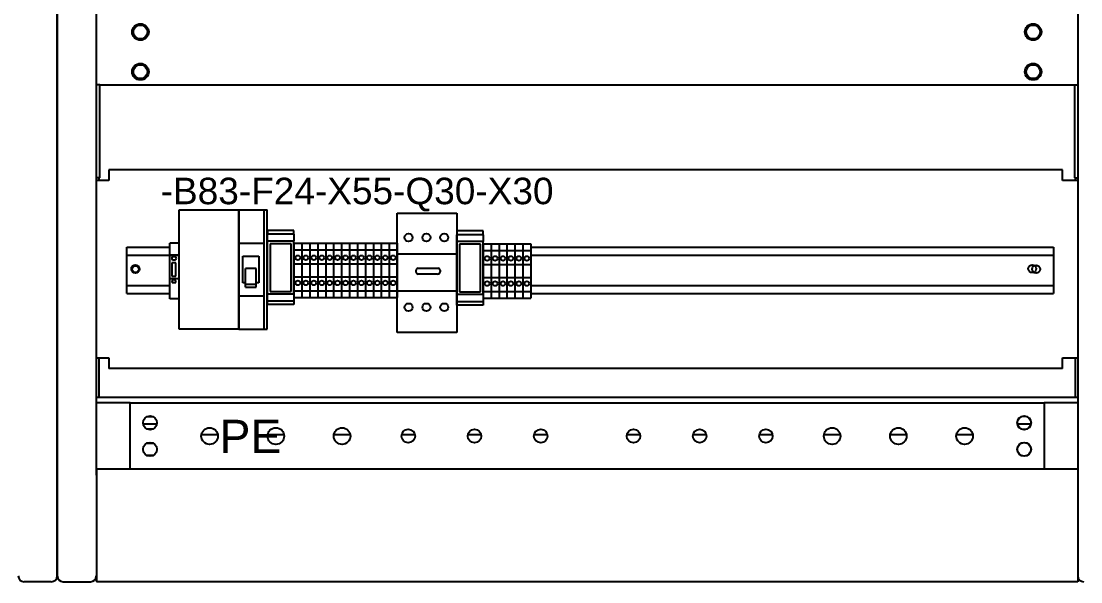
# Model space of a CAD drawing. Header units: inches. Extents: x 0 to 420, y 0 to 297.
# Drawn here: x 265 to 329, y 63.1 to 97 of the extents above; entities that cross this region are included whole.
import ezdxf
from ezdxf.enums import TextEntityAlignment as Align

# ---------------------------------------------------------------- set-up
doc = ezdxf.new("R2010")
doc.units = ezdxf.units.IN
doc.layers.add('Default', color=7, linetype='Continuous')
doc.layers.add('DV1_Default', color=7, linetype='Continuous')
doc.styles.add('SEACAD_arial_ttf', font='arial.ttf', dxfattribs={"height": 0.2})

# ---------------------------------------------------------------- blocks, each defined once
blk = doc.blocks.new('815909')
at = {"layer": 'Default', "color": 7, "linetype": 'Continuous', "ltscale": 25.4}
for p, q in [((273.951, 82.859), (273.951, 83.579)), ((274.511, 83.579), (273.951, 83.579)), ((274.511, 82.859), (274.511, 83.579)), ((273.951, 81.419), (273.951, 82.859)), ((274.511, 82.859), (273.951, 82.859)), ((274.511, 81.419), (274.511, 82.859)), ((274.311, 82.395), (274.071, 82.395)), ((274.071, 82.395), (274.071, 81.595)), ((274.311, 81.595), (274.311, 82.395)), ((273.951, 80.219), (273.951, 81.419)), ((274.511, 81.419), (273.951, 81.419)), ((274.071, 81.595), (274.311, 81.595)), ((274.511, 80.219), (274.511, 81.419)), ((274.084, 81.201), (274.301, 81.201)), ((274.511, 80.219), (273.951, 80.219))]:
    blk.add_line(p, q, dxfattribs=at)
blk.add_circle((274.196, 82.663), 0.12, dxfattribs=at)
blk.add_arc((274.192, 81.252), 0.12, 334.75991, 205.24009, dxfattribs=at)
blk = doc.blocks.new('813967')
at = {"layer": 'Default', "color": 7, "linetype": 'Continuous', "ltscale": 25.4}
for p, q in [((283.357, 83.581), (283.357, 83.181)), ((283.357, 83.581), (283.837, 83.581)), ((283.837, 83.581), (283.837, 83.181)), ((283.357, 83.181), (283.357, 82.341)), ((283.357, 83.181), (283.837, 83.181)), ((283.837, 83.181), (283.837, 82.341)), ((283.357, 82.341), (283.357, 81.541)), ((283.357, 82.341), (283.837, 82.341)), ((283.837, 82.341), (283.837, 81.541)), ((283.357, 81.541), (283.837, 81.541)), ((283.357, 81.541), (283.357, 80.701)), ((283.837, 81.541), (283.837, 80.701)), ((283.357, 80.701), (283.837, 80.701)), ((283.357, 80.701), (283.357, 80.301)), ((283.837, 80.701), (283.837, 80.301)), ((283.357, 80.301), (283.837, 80.301))]:
    blk.add_line(p, q, dxfattribs=at)
for centre in [(283.597, 82.701), (283.597, 81.181)]:
    blk.add_circle(centre, 0.14, dxfattribs=at)
blk = doc.blocks.new('813004')
at = {"layer": 'Default', "color": 7, "linetype": 'Continuous', "ltscale": 25.4}
for p, q in [((282.877, 83.581), (282.877, 83.181)), ((282.877, 83.581), (283.357, 83.581)), ((283.357, 83.581), (283.357, 83.181)), ((282.877, 83.181), (282.877, 82.341)), ((282.877, 83.181), (283.357, 83.181)), ((283.357, 83.181), (283.357, 82.341)), ((282.877, 82.341), (282.877, 81.541)), ((282.877, 82.341), (283.357, 82.341)), ((283.357, 82.341), (283.357, 81.541)), ((282.877, 81.541), (283.357, 81.541)), ((282.877, 81.541), (282.877, 80.701)), ((283.357, 81.541), (283.357, 80.701)), ((282.877, 80.701), (283.357, 80.701)), ((282.877, 80.701), (282.877, 80.301)), ((283.357, 80.701), (283.357, 80.301)), ((282.877, 80.301), (283.357, 80.301))]:
    blk.add_line(p, q, dxfattribs=at)
for centre in [(283.117, 82.701), (283.117, 81.181)]:
    blk.add_circle(centre, 0.14, dxfattribs=at)
blk = doc.blocks.new('803395')
at = {"layer": 'Default', "color": 7, "linetype": 'Continuous', "ltscale": 25.4}
for p, q in [((282.397, 83.581), (282.397, 83.181)), ((282.397, 83.581), (282.877, 83.581)), ((282.877, 83.581), (282.877, 83.181)), ((282.397, 83.181), (282.397, 82.341)), ((282.397, 83.181), (282.877, 83.181)), ((282.877, 83.181), (282.877, 82.341)), ((282.397, 82.341), (282.397, 81.541)), ((282.397, 82.341), (282.877, 82.341)), ((282.877, 82.341), (282.877, 81.541)), ((282.397, 81.541), (282.877, 81.541)), ((282.397, 81.541), (282.397, 80.701)), ((282.877, 81.541), (282.877, 80.701)), ((282.397, 80.701), (282.877, 80.701)), ((282.397, 80.701), (282.397, 80.301)), ((282.877, 80.701), (282.877, 80.301)), ((282.397, 80.301), (282.877, 80.301))]:
    blk.add_line(p, q, dxfattribs=at)
for centre in [(282.637, 82.701), (282.637, 81.181)]:
    blk.add_circle(centre, 0.14, dxfattribs=at)
blk = doc.blocks.new('812071')
at = {"layer": 'Default', "color": 7, "linetype": 'Continuous', "ltscale": 25.4}
for p, q in [((292.874, 84.315), (291.274, 84.315)), ((291.274, 84.315), (291.274, 84.084)), ((291.274, 83.684), (291.274, 84.084)), ((292.874, 84.084), (291.274, 84.084)), ((292.874, 84.084), (292.874, 84.315)), ((292.874, 84.084), (292.874, 83.684)), ((291.274, 83.675), (291.274, 83.684)), ((291.274, 80.475), (291.274, 83.675)), ((292.874, 83.675), (291.274, 83.675)), ((291.434, 83.515), (291.434, 80.635)), ((292.714, 83.515), (291.434, 83.515)), ((292.714, 80.635), (292.714, 83.515)), ((292.874, 83.675), (292.874, 83.684)), ((292.874, 80.475), (292.874, 83.675)), ((291.274, 80.467), (291.274, 80.475)), ((292.874, 80.475), (291.274, 80.475)), ((291.274, 80.067), (291.274, 80.467)), ((291.274, 79.835), (291.274, 80.067)), ((291.274, 80.067), (292.874, 80.067)), ((291.434, 80.635), (292.714, 80.635)), ((292.874, 80.467), (292.874, 80.475)), ((292.874, 80.467), (292.874, 80.067)), ((292.874, 80.067), (292.874, 79.835)), ((292.874, 79.835), (291.274, 79.835))]:
    blk.add_line(p, q, dxfattribs=at)
blk = doc.blocks.new('813010')
at = {"layer": 'Default', "color": 7, "linetype": 'Continuous', "ltscale": 25.4}
for p, q in [((281.917, 83.581), (281.917, 83.181)), ((281.917, 83.581), (282.397, 83.581)), ((282.397, 83.581), (282.397, 83.181)), ((281.917, 83.181), (281.917, 82.341)), ((281.917, 83.181), (282.397, 83.181)), ((282.397, 83.181), (282.397, 82.341)), ((281.917, 82.341), (281.917, 81.541)), ((281.917, 82.341), (282.397, 82.341)), ((282.397, 82.341), (282.397, 81.541)), ((281.917, 81.541), (282.397, 81.541)), ((281.917, 81.541), (281.917, 80.701)), ((282.397, 81.541), (282.397, 80.701)), ((281.917, 80.701), (282.397, 80.701)), ((281.917, 80.701), (281.917, 80.301)), ((282.397, 80.701), (282.397, 80.301)), ((281.917, 80.301), (282.397, 80.301))]:
    blk.add_line(p, q, dxfattribs=at)
for centre in [(282.157, 82.701), (282.157, 81.181)]:
    blk.add_circle(centre, 0.14, dxfattribs=at)
blk = doc.blocks.new('815908')
at = {"layer": 'Default', "color": 7, "linetype": 'Continuous', "ltscale": 25.4}
for p, q in [((281.437, 83.581), (281.437, 83.181)), ((281.437, 83.581), (281.917, 83.581)), ((281.917, 83.581), (281.917, 83.181)), ((281.437, 83.181), (281.437, 82.341)), ((281.437, 83.181), (281.917, 83.181)), ((281.917, 83.181), (281.917, 82.341)), ((281.437, 82.341), (281.437, 81.541)), ((281.437, 82.341), (281.917, 82.341)), ((281.917, 82.341), (281.917, 81.541)), ((281.437, 81.541), (281.917, 81.541)), ((281.437, 81.541), (281.437, 80.701)), ((281.917, 81.541), (281.917, 80.701)), ((281.437, 80.701), (281.917, 80.701)), ((281.437, 80.701), (281.437, 80.301)), ((281.917, 80.701), (281.917, 80.301)), ((281.437, 80.301), (281.917, 80.301))]:
    blk.add_line(p, q, dxfattribs=at)
for centre in [(281.677, 82.701), (281.677, 81.181)]:
    blk.add_circle(centre, 0.14, dxfattribs=at)
blk = doc.blocks.new('803394')
at = {"layer": 'Default', "color": 7, "linetype": 'Continuous', "ltscale": 25.4}
for p, q in [((293.347, 83.538), (293.347, 83.138)), ((293.347, 83.538), (293.827, 83.538)), ((293.827, 83.538), (293.827, 83.138)), ((293.347, 83.138), (293.347, 82.298)), ((293.347, 83.138), (293.827, 83.138)), ((293.827, 83.138), (293.827, 82.298)), ((293.347, 82.298), (293.347, 81.498)), ((293.347, 82.298), (293.827, 82.298)), ((293.827, 82.298), (293.827, 81.498)), ((293.347, 81.498), (293.827, 81.498)), ((293.347, 81.498), (293.347, 80.658)), ((293.827, 81.498), (293.827, 80.658)), ((293.347, 80.658), (293.827, 80.658)), ((293.347, 80.658), (293.347, 80.258)), ((293.827, 80.658), (293.827, 80.258)), ((293.347, 80.258), (293.827, 80.258))]:
    blk.add_line(p, q, dxfattribs=at)
for centre in [(293.587, 82.658), (293.587, 81.138)]:
    blk.add_circle(centre, 0.14, dxfattribs=at)
blk = doc.blocks.new('810129')
at = {"layer": 'Default', "color": 7, "linetype": 'Continuous', "ltscale": 25.4}
for p, q in [((292.867, 83.538), (292.867, 83.138)), ((292.867, 83.538), (293.347, 83.538)), ((293.347, 83.538), (293.347, 83.138)), ((292.867, 83.138), (292.867, 82.298)), ((292.867, 83.138), (293.347, 83.138)), ((293.347, 83.138), (293.347, 82.298)), ((292.867, 82.298), (292.867, 81.498)), ((292.867, 82.298), (293.347, 82.298)), ((293.347, 82.298), (293.347, 81.498)), ((292.867, 81.498), (293.347, 81.498)), ((292.867, 81.498), (292.867, 80.658)), ((293.347, 81.498), (293.347, 80.658)), ((292.867, 80.658), (293.347, 80.658)), ((292.867, 80.658), (292.867, 80.258)), ((293.347, 80.658), (293.347, 80.258)), ((292.867, 80.258), (293.347, 80.258))]:
    blk.add_line(p, q, dxfattribs=at)
for centre in [(293.107, 82.658), (293.107, 81.138)]:
    blk.add_circle(centre, 0.14, dxfattribs=at)
blk = doc.blocks.new('807227')
at = {"layer": 'Default', "color": 7, "linetype": 'Continuous', "ltscale": 25.4}
for p, q in [((281.44, 84.349), (279.84, 84.349)), ((279.84, 84.349), (279.84, 84.118)), ((279.84, 83.718), (279.84, 84.118)), ((281.44, 84.118), (279.84, 84.118)), ((281.44, 84.118), (281.44, 84.349)), ((281.44, 84.118), (281.44, 83.718)), ((279.84, 83.709), (279.84, 83.718)), ((279.84, 80.509), (279.84, 83.709)), ((281.44, 83.709), (279.84, 83.709)), ((280, 83.549), (280, 80.669)), ((281.28, 83.549), (280, 83.549)), ((281.28, 80.669), (281.28, 83.549)), ((281.44, 83.709), (281.44, 83.718)), ((281.44, 80.509), (281.44, 83.709)), ((280, 80.669), (281.28, 80.669)), ((279.84, 80.501), (279.84, 80.509)), ((281.44, 80.509), (279.84, 80.509)), ((279.84, 80.101), (279.84, 80.501)), ((279.84, 79.869), (279.84, 80.101)), ((279.84, 80.101), (281.44, 80.101)), ((281.44, 80.501), (281.44, 80.509)), ((281.44, 80.501), (281.44, 80.101)), ((281.44, 80.101), (281.44, 79.869)), ((281.44, 79.869), (279.84, 79.869))]:
    blk.add_line(p, q, dxfattribs=at)
blk = doc.blocks.new('816869')
at = {"layer": 'Default', "color": 7, "linetype": 'Continuous', "ltscale": 25.4}
for p, q in [((285.277, 83.581), (285.277, 83.181)), ((285.277, 83.581), (285.757, 83.581)), ((285.757, 83.581), (285.757, 83.181)), ((285.277, 83.181), (285.277, 82.341)), ((285.277, 83.181), (285.757, 83.181)), ((285.757, 83.181), (285.757, 82.341)), ((285.277, 82.341), (285.277, 81.541)), ((285.277, 82.341), (285.757, 82.341)), ((285.757, 82.341), (285.757, 81.541)), ((285.277, 81.541), (285.757, 81.541)), ((285.277, 81.541), (285.277, 80.701)), ((285.757, 81.541), (285.757, 80.701)), ((285.277, 80.701), (285.757, 80.701)), ((285.277, 80.701), (285.277, 80.301)), ((285.757, 80.701), (285.757, 80.301)), ((285.277, 80.301), (285.757, 80.301))]:
    blk.add_line(p, q, dxfattribs=at)
for centre in [(285.517, 82.701), (285.517, 81.181)]:
    blk.add_circle(centre, 0.14, dxfattribs=at)
blk = doc.blocks.new('813966')
at = {"layer": 'Default', "color": 7, "linetype": 'Continuous', "ltscale": 25.4}
for p, q in [((284.797, 83.581), (284.797, 83.181)), ((284.797, 83.581), (285.277, 83.581)), ((285.277, 83.581), (285.277, 83.181)), ((284.797, 83.181), (284.797, 82.341)), ((284.797, 83.181), (285.277, 83.181)), ((285.277, 83.181), (285.277, 82.341)), ((284.797, 82.341), (284.797, 81.541)), ((284.797, 82.341), (285.277, 82.341)), ((285.277, 82.341), (285.277, 81.541)), ((284.797, 81.541), (285.277, 81.541)), ((284.797, 81.541), (284.797, 80.701)), ((285.277, 81.541), (285.277, 80.701)), ((284.797, 80.701), (285.277, 80.701)), ((284.797, 80.701), (284.797, 80.301)), ((285.277, 80.701), (285.277, 80.301)), ((284.797, 80.301), (285.277, 80.301))]:
    blk.add_line(p, q, dxfattribs=at)
for centre in [(285.037, 82.701), (285.037, 81.181)]:
    blk.add_circle(centre, 0.14, dxfattribs=at)
blk = doc.blocks.new('816873')
at = {"layer": 'Default', "color": 7, "linetype": 'Continuous', "ltscale": 25.4}
for p, q in [((284.317, 83.581), (284.317, 83.181)), ((284.317, 83.581), (284.797, 83.581)), ((284.797, 83.581), (284.797, 83.181)), ((284.317, 83.181), (284.317, 82.341)), ((284.317, 83.181), (284.797, 83.181)), ((284.797, 83.181), (284.797, 82.341)), ((284.317, 82.341), (284.317, 81.541)), ((284.317, 82.341), (284.797, 82.341)), ((284.797, 82.341), (284.797, 81.541)), ((284.317, 81.541), (284.797, 81.541)), ((284.317, 81.541), (284.317, 80.701)), ((284.797, 81.541), (284.797, 80.701)), ((284.317, 80.701), (284.797, 80.701)), ((284.317, 80.701), (284.317, 80.301)), ((284.797, 80.701), (284.797, 80.301)), ((284.317, 80.301), (284.797, 80.301))]:
    blk.add_line(p, q, dxfattribs=at)
for centre in [(284.557, 82.701), (284.557, 81.181)]:
    blk.add_circle(centre, 0.14, dxfattribs=at)
blk = doc.blocks.new('810130')
at = {"layer": 'Default', "color": 7, "linetype": 'Continuous', "ltscale": 25.4}
for p, q in [((283.837, 83.581), (283.837, 83.181)), ((283.837, 83.581), (284.317, 83.581)), ((284.317, 83.581), (284.317, 83.181)), ((283.837, 83.181), (283.837, 82.341)), ((283.837, 83.181), (284.317, 83.181)), ((284.317, 83.181), (284.317, 82.341)), ((283.837, 82.341), (283.837, 81.541)), ((283.837, 82.341), (284.317, 82.341)), ((284.317, 82.341), (284.317, 81.541)), ((283.837, 81.541), (284.317, 81.541)), ((283.837, 81.541), (283.837, 80.701)), ((284.317, 81.541), (284.317, 80.701)), ((283.837, 80.701), (284.317, 80.701)), ((283.837, 80.701), (283.837, 80.301)), ((284.317, 80.701), (284.317, 80.301)), ((283.837, 80.301), (284.317, 80.301))]:
    blk.add_line(p, q, dxfattribs=at)
for centre in [(284.077, 82.701), (284.077, 81.181)]:
    blk.add_circle(centre, 0.14, dxfattribs=at)
blk = doc.blocks.new('816871')
at = {"layer": 'Default', "color": 7, "linetype": 'Continuous', "ltscale": 25.4}
for p, q in [((287.197, 83.581), (287.197, 83.181)), ((287.197, 83.581), (287.677, 83.581)), ((287.677, 83.581), (287.677, 83.181)), ((287.197, 83.181), (287.197, 82.341)), ((287.197, 83.181), (287.677, 83.181)), ((287.677, 83.181), (287.677, 82.341)), ((287.197, 82.341), (287.197, 81.541)), ((287.197, 82.341), (287.677, 82.341)), ((287.677, 82.341), (287.677, 81.541)), ((287.197, 81.541), (287.677, 81.541)), ((287.197, 81.541), (287.197, 80.701)), ((287.677, 81.541), (287.677, 80.701)), ((287.197, 80.701), (287.677, 80.701)), ((287.197, 80.701), (287.197, 80.301)), ((287.677, 80.701), (287.677, 80.301)), ((287.197, 80.301), (287.677, 80.301))]:
    blk.add_line(p, q, dxfattribs=at)
for centre in [(287.437, 82.701), (287.437, 81.181)]:
    blk.add_circle(centre, 0.14, dxfattribs=at)
blk = doc.blocks.new('813009')
at = {"layer": 'Default', "color": 7, "linetype": 'Continuous', "ltscale": 25.4}
for p, q in [((286.717, 83.581), (286.717, 83.181)), ((286.717, 83.581), (287.197, 83.581)), ((287.197, 83.581), (287.197, 83.181)), ((286.717, 83.181), (286.717, 82.341)), ((286.717, 83.181), (287.197, 83.181)), ((287.197, 83.181), (287.197, 82.341)), ((286.717, 82.341), (286.717, 81.541)), ((286.717, 82.341), (287.197, 82.341)), ((287.197, 82.341), (287.197, 81.541)), ((286.717, 81.541), (287.197, 81.541)), ((286.717, 81.541), (286.717, 80.701)), ((287.197, 81.541), (287.197, 80.701)), ((286.717, 80.701), (287.197, 80.701)), ((286.717, 80.701), (286.717, 80.301)), ((287.197, 80.701), (287.197, 80.301)), ((286.717, 80.301), (287.197, 80.301))]:
    blk.add_line(p, q, dxfattribs=at)
for centre in [(286.957, 82.701), (286.957, 81.181)]:
    blk.add_circle(centre, 0.14, dxfattribs=at)
blk = doc.blocks.new('811086')
at = {"layer": 'Default', "color": 7, "linetype": 'Continuous', "ltscale": 25.4}
for p, q in [((286.237, 83.581), (286.237, 83.181)), ((286.237, 83.581), (286.717, 83.581)), ((286.717, 83.581), (286.717, 83.181)), ((286.237, 83.181), (286.237, 82.341)), ((286.237, 83.181), (286.717, 83.181)), ((286.717, 83.181), (286.717, 82.341)), ((286.237, 82.341), (286.237, 81.541)), ((286.237, 82.341), (286.717, 82.341)), ((286.717, 82.341), (286.717, 81.541)), ((286.237, 81.541), (286.717, 81.541)), ((286.237, 81.541), (286.237, 80.701)), ((286.717, 81.541), (286.717, 80.701)), ((286.237, 80.701), (286.717, 80.701)), ((286.237, 80.701), (286.237, 80.301)), ((286.717, 80.701), (286.717, 80.301)), ((286.237, 80.301), (286.717, 80.301))]:
    blk.add_line(p, q, dxfattribs=at)
for centre in [(286.477, 82.701), (286.477, 81.181)]:
    blk.add_circle(centre, 0.14, dxfattribs=at)
blk = doc.blocks.new('815906')
at = {"layer": 'Default', "color": 7, "linetype": 'Continuous', "ltscale": 25.4}
for p, q in [((285.757, 83.581), (285.757, 83.181)), ((285.757, 83.581), (286.237, 83.581)), ((286.237, 83.581), (286.237, 83.181)), ((285.757, 83.181), (285.757, 82.341)), ((285.757, 83.181), (286.237, 83.181)), ((286.237, 83.181), (286.237, 82.341)), ((285.757, 82.341), (285.757, 81.541)), ((285.757, 82.341), (286.237, 82.341)), ((286.237, 82.341), (286.237, 81.541)), ((285.757, 81.541), (286.237, 81.541)), ((285.757, 81.541), (285.757, 80.701)), ((286.237, 81.541), (286.237, 80.701)), ((285.757, 80.701), (286.237, 80.701)), ((285.757, 80.701), (285.757, 80.301)), ((286.237, 80.701), (286.237, 80.301)), ((285.757, 80.301), (286.237, 80.301))]:
    blk.add_line(p, q, dxfattribs=at)
for centre in [(285.997, 82.701), (285.997, 81.181)]:
    blk.add_circle(centre, 0.14, dxfattribs=at)
blk = doc.blocks.new('814929')
at = {"layer": 'Default', "color": 7, "linetype": 'Continuous', "ltscale": 25.4}
for p, q in [((294.307, 83.538), (294.307, 83.138)), ((294.307, 83.538), (294.787, 83.538)), ((294.787, 83.538), (294.787, 83.138)), ((294.307, 83.138), (294.307, 82.298)), ((294.307, 83.138), (294.787, 83.138)), ((294.787, 83.138), (294.787, 82.298)), ((294.307, 82.298), (294.307, 81.498)), ((294.307, 82.298), (294.787, 82.298)), ((294.787, 82.298), (294.787, 81.498)), ((294.307, 81.498), (294.787, 81.498)), ((294.307, 81.498), (294.307, 80.658)), ((294.787, 81.498), (294.787, 80.658)), ((294.307, 80.658), (294.787, 80.658)), ((294.307, 80.658), (294.307, 80.258)), ((294.787, 80.658), (294.787, 80.258)), ((294.307, 80.258), (294.787, 80.258))]:
    blk.add_line(p, q, dxfattribs=at)
for centre in [(294.547, 82.658), (294.547, 81.138)]:
    blk.add_circle(centre, 0.14, dxfattribs=at)
blk = doc.blocks.new('815905')
at = {"layer": 'Default', "color": 7, "linetype": 'Continuous', "ltscale": 25.4}
for p, q in [((293.827, 83.538), (293.827, 83.138)), ((293.827, 83.538), (294.307, 83.538)), ((294.307, 83.538), (294.307, 83.138)), ((293.827, 83.138), (293.827, 82.298)), ((293.827, 83.138), (294.307, 83.138)), ((294.307, 83.138), (294.307, 82.298)), ((293.827, 82.298), (293.827, 81.498)), ((293.827, 82.298), (294.307, 82.298)), ((294.307, 82.298), (294.307, 81.498)), ((293.827, 81.498), (294.307, 81.498)), ((293.827, 81.498), (293.827, 80.658)), ((294.307, 81.498), (294.307, 80.658)), ((293.827, 80.658), (294.307, 80.658)), ((293.827, 80.658), (293.827, 80.258)), ((294.307, 80.658), (294.307, 80.258)), ((293.827, 80.258), (294.307, 80.258))]:
    blk.add_line(p, q, dxfattribs=at)
for centre in [(294.067, 82.658), (294.067, 81.138)]:
    blk.add_circle(centre, 0.14, dxfattribs=at)
blk = doc.blocks.new('809159')
at = {"layer": 'Default', "color": 7, "linetype": 'Continuous', "ltscale": 25.4}
for p, q in [((295.267, 83.538), (295.267, 83.138)), ((295.267, 83.538), (295.747, 83.538)), ((295.747, 83.538), (295.747, 83.138)), ((295.267, 83.138), (295.267, 82.298)), ((295.267, 83.138), (295.747, 83.138)), ((295.747, 83.138), (295.747, 82.298)), ((295.267, 82.298), (295.267, 81.498)), ((295.267, 82.298), (295.747, 82.298)), ((295.747, 82.298), (295.747, 81.498)), ((295.267, 81.498), (295.747, 81.498)), ((295.267, 81.498), (295.267, 80.658)), ((295.747, 81.498), (295.747, 80.658)), ((295.267, 80.658), (295.747, 80.658)), ((295.267, 80.658), (295.267, 80.258)), ((295.747, 80.658), (295.747, 80.258)), ((295.267, 80.258), (295.747, 80.258))]:
    blk.add_line(p, q, dxfattribs=at)
for centre in [(295.507, 82.658), (295.507, 81.138)]:
    blk.add_circle(centre, 0.14, dxfattribs=at)
blk = doc.blocks.new('812070')
at = {"layer": 'Default', "color": 7, "linetype": 'Continuous', "ltscale": 25.4}
for p, q in [((294.787, 83.538), (294.787, 83.138)), ((294.787, 83.538), (295.267, 83.538)), ((295.267, 83.538), (295.267, 83.138)), ((294.787, 83.138), (294.787, 82.298)), ((294.787, 83.138), (295.267, 83.138)), ((295.267, 83.138), (295.267, 82.298)), ((294.787, 82.298), (294.787, 81.498)), ((294.787, 82.298), (295.267, 82.298)), ((295.267, 82.298), (295.267, 81.498)), ((294.787, 81.498), (295.267, 81.498)), ((294.787, 81.498), (294.787, 80.658)), ((295.267, 81.498), (295.267, 80.658)), ((294.787, 80.658), (295.267, 80.658)), ((294.787, 80.658), (294.787, 80.258)), ((295.267, 80.658), (295.267, 80.258)), ((294.787, 80.258), (295.267, 80.258))]:
    blk.add_line(p, q, dxfattribs=at)
for centre in [(295.027, 82.658), (295.027, 81.138)]:
    blk.add_circle(centre, 0.14, dxfattribs=at)
blk = doc.blocks.new('SE')
at = {"layer": 'Default', "color": 7, "linetype": 'Continuous', "ltscale": 25.4}
for p, q in [((278.12, 85.588), (279.819, 85.588)), ((278.12, 83.588), (278.12, 85.588)), ((278.12, 80.388), (278.12, 83.588)), ((278.12, 83.588), (279.63, 83.588)), ((278.36, 81.188), (278.36, 82.788)), ((278.36, 82.788), (279.32, 82.788)), ((279.32, 82.788), (279.32, 81.188)), ((279.16, 82.056), (278.52, 82.056)), ((278.52, 81.091), (278.52, 82.056)), ((279.16, 80.921), (279.16, 82.056)), ((278.52, 81.188), (278.36, 81.188)), ((278.52, 80.921), (278.52, 81.091)), ((279.16, 81.091), (278.52, 81.091)), ((278.52, 80.921), (279.16, 80.921)), ((279.32, 81.188), (279.16, 81.188)), ((278.12, 78.388), (278.12, 80.388)), ((279.63, 80.388), (278.12, 80.388)), ((278.12, 78.388), (279.819, 78.388))]:
    blk.add_line(p, q, dxfattribs=at)
at = {"layer": 'DV1_Default', "color": 7, "linetype": 'Continuous', "ltscale": 25.4}
for p, q in [((267.145, 63.492), (267.145, 238.772)), ((267.145, 238.772), (267.145, 63.492)), ((267.145, 63.492), (267.145, 238.772)), ((267.145, 63.492), (267.145, 238.772)), ((267.145, 238.772), (267.145, 63.492)), ((269.505, 69.572), (269.505, 232.692)), ((328.785, 232.692), (328.785, 69.572)), ((272.293, 96.732), (272.037, 96.732)), ((326.213, 96.732), (325.957, 96.732)), ((269.705, 93.132), (269.505, 93.132)), ((269.705, 93.132), (328.585, 93.132)), ((269.705, 87.532), (269.705, 93.132)), ((328.585, 93.132), (328.585, 87.532)), ((328.585, 93.132), (328.785, 93.132)), ((327.865, 88.012), (270.265, 88.012)), ((270.265, 88.012), (270.265, 87.612)), ((327.865, 87.612), (327.865, 88.012)), ((269.705, 87.532), (269.505, 87.532)), ((270.265, 87.372), (269.505, 87.372)), ((269.665, 87.372), (269.665, 87.532)), ((270.265, 87.612), (270.265, 87.372)), ((327.865, 87.372), (327.865, 87.612)), ((328.785, 87.372), (327.865, 87.372)), ((328.585, 87.532), (328.785, 87.532)), ((328.625, 87.532), (328.625, 87.372)), ((274.506, 85.59), (278.106, 85.59)), ((274.506, 78.39), (274.506, 85.59)), ((278.106, 85.59), (278.106, 78.39)), ((278.106, 78.39), (278.106, 85.59)), ((278.109, 85.59), (278.109, 78.39)), ((278.115, 85.59), (278.115, 78.39)), ((279.63, 85.588), (279.63, 78.388)), ((279.819, 78.388), (279.819, 85.588)), ((287.674, 85.391), (291.274, 85.391)), ((287.674, 78.191), (287.674, 85.391)), ((291.274, 85.391), (291.274, 78.191)), ((271.337, 83.017), (271.337, 83.337)), ((271.337, 83.337), (273.857, 83.337)), ((295.747, 83.337), (327.32, 83.337)), ((327.32, 83.337), (327.32, 80.537)), ((271.337, 82.857), (271.337, 83.017)), ((271.337, 82.777), (271.337, 82.857)), ((271.337, 82.857), (273.857, 82.857)), ((271.337, 81.097), (271.337, 82.777)), ((273.951, 82.857), (274.506, 82.857)), ((287.674, 82.926), (291.274, 82.926)), ((295.747, 82.857), (327.32, 82.857)), ((288.819, 81.838), (288.819, 81.943)), ((288.939, 82.063), (290.141, 82.063)), ((290.263, 81.941), (290.263, 81.852)), ((290.119, 81.708), (288.949, 81.708)), ((271.337, 81.017), (271.337, 81.097)), ((271.337, 80.857), (271.337, 81.017)), ((271.337, 81.017), (273.857, 81.017)), ((271.337, 80.537), (271.337, 80.857)), ((287.674, 80.707), (291.274, 80.707)), ((295.747, 81.017), (327.32, 81.017)), ((271.337, 80.537), (273.857, 80.537)), ((295.747, 80.537), (327.32, 80.537)), ((278.106, 78.39), (274.506, 78.39)), ((291.274, 78.191), (287.674, 78.191)), ((269.505, 76.652), (270.265, 76.652)), ((269.665, 74.252), (269.665, 76.652)), ((270.265, 76.652), (270.265, 76.412)), ((270.265, 76.412), (270.265, 76.012)), ((327.865, 76.652), (328.785, 76.652)), ((327.865, 76.412), (327.865, 76.652)), ((327.865, 76.012), (327.865, 76.412)), ((328.625, 76.652), (328.625, 74.252)), ((327.865, 76.012), (270.265, 76.012)), ((328.785, 74.252), (269.505, 74.252)), ((271.545, 73.932), (269.505, 73.932)), ((271.545, 73.932), (326.745, 73.932)), ((271.545, 69.932), (271.545, 73.932)), ((326.745, 73.932), (326.745, 69.932)), ((328.785, 73.932), (326.745, 73.932)), ((272.961, 73.092), (272.528, 73.092)), ((273.157, 72.652), (272.332, 72.652)), ((272.528, 72.372), (272.961, 72.372)), ((325.945, 72.652), (325.145, 72.652)), ((276.838, 72.012), (275.851, 72.012)), ((280.838, 72.012), (279.851, 72.012)), ((284.838, 72.012), (283.851, 72.012)), ((288.745, 72.012), (287.945, 72.012)), ((292.745, 72.012), (291.945, 72.012)), ((296.745, 72.012), (295.945, 72.012)), ((302.345, 72.012), (301.545, 72.012)), ((306.345, 72.012), (305.545, 72.012)), ((310.345, 72.012), (309.545, 72.012)), ((314.438, 72.012), (313.451, 72.012)), ((318.438, 72.012), (317.451, 72.012)), ((322.438, 72.012), (321.451, 72.012)), ((272.961, 71.492), (272.528, 71.492)), ((272.528, 70.772), (272.961, 70.772)), ((328.785, 69.932), (269.505, 69.932)), ((269.505, 69.932), (269.505, 69.572)), ((328.785, 69.932), (328.785, 69.572)), ((269.505, 69.572), (269.505, 63.492)), ((328.785, 69.572), (328.785, 63.492)), ((267.145, 63.492), (267.145, 66.503)), ((267.145, 63.492), (267.145, 66.503)), ((267.145, 63.492), (267.145, 66.503)), ((267.145, 63.492), (267.145, 66.503)), ((267.145, 63.492), (267.145, 66.503)), ((269.505, 63.492), (269.505, 63.132)), ((328.785, 63.492), (328.785, 63.132)), ((266.785, 63.132), (265.145, 63.132)), ((266.785, 63.132), (265.145, 63.132)), ((267.505, 63.132), (269.145, 63.132)), ((267.505, 63.132), (269.145, 63.132)), ((328.785, 63.132), (269.505, 63.132))]:
    blk.add_line(p, q, dxfattribs=at)
for centre, radius in [((272.165, 96.332), 0.5), ((272.165, 96.332), 0.42), ((326.085, 96.332), 0.5), ((326.085, 96.332), 0.42), ((272.165, 93.932), 0.5), ((272.165, 93.932), 0.42), ((326.085, 93.932), 0.5), ((326.085, 93.932), 0.42), ((288.36, 83.92), 0.24), ((289.439, 83.92), 0.24), ((290.516, 83.92), 0.24), ((271.858, 82.039), 0.24), ((271.865, 82.012), 0.24), ((271.865, 82.012), 0.2), ((326.033, 82.039), 0.24), ((326.265, 82.012), 0.24), ((288.36, 79.706), 0.24), ((289.439, 79.706), 0.24), ((290.516, 79.706), 0.24), ((272.745, 72.732), 0.42), ((325.545, 72.732), 0.42), ((325.545, 72.732), 0.408), ((276.345, 71.932), 0.5), ((280.345, 71.932), 0.5), ((284.345, 71.932), 0.5), ((288.345, 71.932), 0.408), ((292.345, 71.932), 0.408), ((296.345, 71.932), 0.408), ((301.945, 71.932), 0.408), ((305.945, 71.932), 0.408), ((309.945, 71.932), 0.408), ((313.945, 71.932), 0.5), ((317.945, 71.932), 0.5), ((321.945, 71.932), 0.5), ((272.745, 71.132), 0.42), ((325.545, 71.132), 0.42), ((325.545, 71.132), 0.408)]:
    blk.add_circle(centre, radius, dxfattribs=at)
for centre, radius, start, end in [((288.939, 81.943), 0.12, 90, 180), ((290.141, 81.941), 0.122, 0, 90), ((288.949, 81.838), 0.13, 180, 270), ((290.119, 81.852), 0.144, 270, 360), ((265.145, 63.492), 0.36, 180, 270), ((265.145, 63.492), 0.36, 180, 270), ((266.785, 63.492), 0.36, 270, 360), ((266.785, 63.492), 0.36, 270, 360), ((267.505, 63.492), 0.36, 180, 270), ((267.505, 63.492), 0.36, 180, 270), ((269.145, 63.492), 0.36, 270, 360), ((269.145, 63.492), 0.36, 270, 360), ((329.145, 63.492), 0.36, 180, 270), ((329.145, 63.492), 0.36, 180, 270)]:
    blk.add_arc(centre, radius, start, end, dxfattribs=at)
for name in ['807227', '812071', '815909', '815908', '813010', '803395', '813004', '813967', '810130', '816873', '813966', '816869', '815906', '811086', '813009', '816871', '810129', '803394', '815905', '814929', '812070', '809159']:
    blk.add_blockref(name, (0, 0), dxfattribs=at)
at = {"layer": 'DV1_Default', "color": 7, "linetype": 'Continuous', "ltscale": 25.4, "style": 'SEACAD_arial_ttf'}
for s, height, p in [('-B83-F24-X55-Q30-X30', 1.6, (273.39, 87.531)), ('PE', 2, (276.947, 72.917))]:
    blk.add_text(s, height=height, dxfattribs=at).set_placement(p, align=Align.TOP_LEFT)

msp = doc.modelspace()

# ---------------------------------------------------------------- block references
at = {"layer": 'Default'}
msp.add_blockref('SE', (0, 0), dxfattribs=at)

doc.saveas('drawing.dxf')
